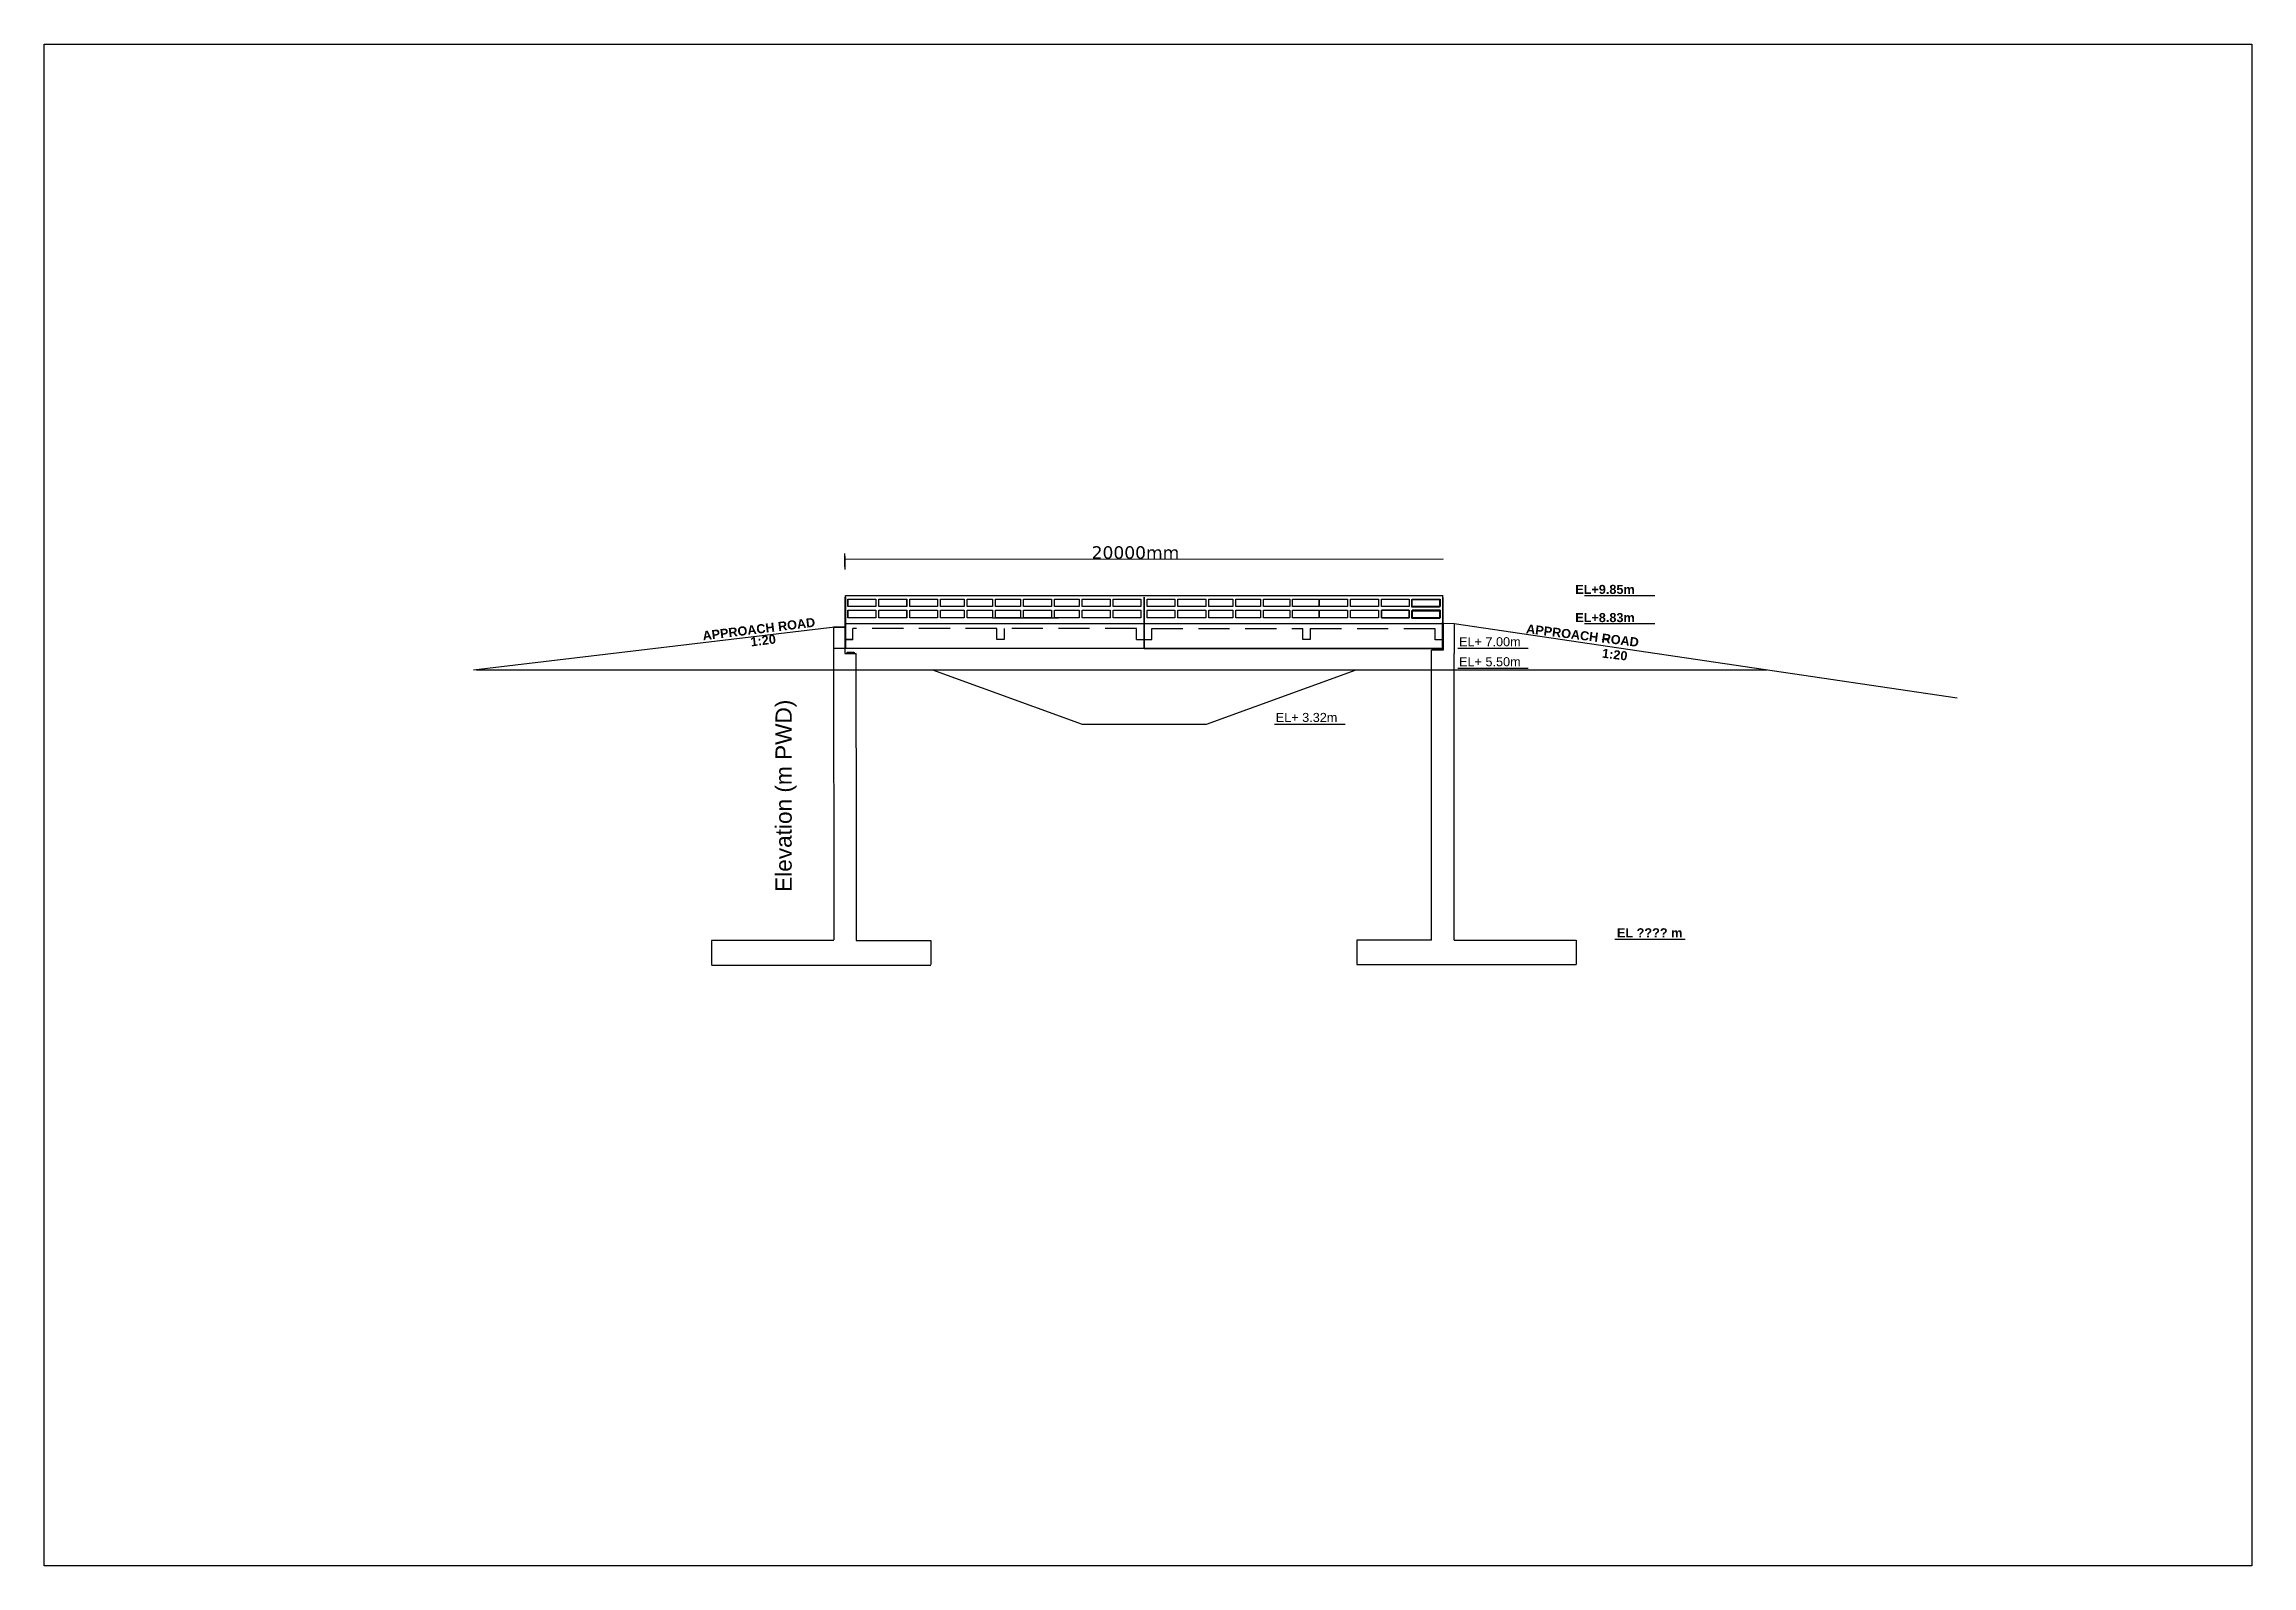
# Model space of a CAD drawing. Header units: millimetres. Extents: x -2412497 to 1465821, y -1621205 to 4276820.
# Drawn here: x -2412497 to -2323876, y 4215702 to 4276820 of the extents above; entities outside this region: 5.
import ezdxf

# ---------------------------------------------------------------- set-up
doc = ezdxf.new("R2010")
doc.units = ezdxf.units.MM
doc.header["$LTSCALE"] = 0.5
doc.header["$MEASUREMENT"] = 0
doc.linetypes.add('DASHED', pattern=[0.75, 0.5, -0.25])
doc.linetypes.add('DASHED2', pattern=[0.375, 0.25, -0.125])
doc.layers.get('0').update_dxf_attribs({"lineweight": 18})
doc.layers.add('block', color=7, linetype='Continuous')
doc.layers.add('REINF', color=7, linetype='Continuous')
doc.styles.get("Standard").update_dxf_attribs({"font": 'arial.ttf'})
doc.styles.add('swis lt cn bt', font='verdana.ttf')

# ---------------------------------------------------------------- blocks, each defined once
blk = doc.blocks.new('_Oblique')
at = {"color": 0, "linetype": 'ByBlock', "lineweight": -2}
blk.add_line((-0.5, -0.5), (0.5, 0.5), dxfattribs=at)

msp = doc.modelspace()

# ---------------------------------------------------------------- hatches: boundary and pattern name
at = {"layer": 'block'}
h = msp.add_hatch(dxfattribs=at)
h.set_pattern_fill('ANSI31', color=0)
h.set_pattern_definition([(45, (-1938148.5629, 4296665.49596), (-0.08838834765, 0.08838834765), [])])
h.paths.add_polyline_path([(-2379981, 4252405), (-2380269, 4252405), (-2380269, 4252348), (-2379981, 4252348)])
h = msp.add_hatch(dxfattribs=at)
h.set_pattern_fill('ANSI31', color=0)
h.set_pattern_definition([(45, (-1974168.06359, 4296805.11786), (-0.08838834765, 0.08838834765), [])])
h.paths.add_polyline_path([(-2356727, 4252544), (-2356438, 4252544), (-2356438, 4252487), (-2356727, 4252487)])

# ---------------------------------------------------------------- linework, layer by layer
at = {"color": 0, "linetype": 'ByBlock', "lineweight": -2}
msp.add_line((-2368334, 4256142), (-2368339, 4256137), dxfattribs=at)
at = {"layer": 'block', "color": 0}
for p, q in [((-2380352, 4255820), (-2380352, 4256356)), ((-2380341, 4255721), (-2380341, 4256257)), ((-2380354, 4254605), (-2380354, 4252555)), ((-2380334, 4254605), (-2380334, 4252555)), ((-2368354, 4254608), (-2368354, 4252558)), ((-2368354, 4254605), (-2368354, 4252555)), ((-2368334, 4254608), (-2368334, 4252558)), ((-2368334, 4254605), (-2368334, 4252555)), ((-2356353, 4254596), (-2356353, 4252546)), ((-2380752, 4253405), (-2395268, 4251678)), ((-2380334, 4253605), (-2380334, 4252555)), ((-2374431, 4253778), (-2371775, 4253778)), ((-2368354, 4253728), (-2368334, 4253728)), ((-2356363, 4252596), (-2356363, 4253596)), ((-2355903, 4253546), (-2335711, 4250568)), ((-2379981, 4252405), (-2379981, 4252348)), ((-2356734, 4252544), (-2356734, 4252487)), ((-2356727, 4252544), (-2356727, 4252487)), ((-2356481, 4252544), (-2356481, 4252487)), ((-2356474, 4252544), (-2356474, 4252487))]:
    msp.add_line(p, q, dxfattribs=at)
at = {"layer": 'block', "color": 8, "lineweight": 9}
for p, q in [((-2380344, 4256135), (-2368338, 4256135)), ((-2368342, 4256140), (-2356336, 4256140)), ((-2368339, 4256140), (-2356333, 4256140))]:
    msp.add_line(p, q, dxfattribs=at)
at = {"layer": 'block', "color": 8, "linetype": 'DASHED2', "lineweight": 9}
for p, q in [((-2380341, 4256129), (-2380341, 4256138)), ((-2368341, 4256129), (-2368341, 4256138)), ((-2368339, 4256134), (-2368339, 4256143)), ((-2368336, 4256134), (-2368336, 4256143)), ((-2356339, 4256134), (-2356339, 4256143)), ((-2356336, 4256134), (-2356336, 4256143))]:
    msp.add_line(p, q, dxfattribs=at)
at = {"layer": 'block', "color": 0, "lineweight": 30}
for p, q in [((-2380334, 4254680), (-2368339, 4254680)), ((-2380334, 4252555), (-2380334, 4254680)), ((-2380334, 4254680), (-2368339, 4254680)), ((-2380334, 4254680), (-2368339, 4254680)), ((-2380334, 4252555), (-2380334, 4254680)), ((-2368336, 4254680), (-2356333, 4254680)), ((-2356363, 4254671), (-2356363, 4252546)), ((-2380788, 4240840), (-2380804, 4253406)), ((-2380804, 4253406), (-2380354, 4253406)), ((-2380354, 4253556), (-2368339, 4253556)), ((-2380354, 4253556), (-2368339, 4253555)), ((-2380354, 4253555), (-2368339, 4253555)), ((-2380354, 4253405), (-2380354, 4252348)), ((-2368336, 4253555), (-2368054, 4253555)), ((-2368336, 4253555), (-2356353, 4253555)), ((-2355903, 4253546), (-2356343, 4253542)), ((-2356343, 4253542), (-2356343, 4252486)), ((-2355903, 4253546), (-2355903, 4252340)), ((-2380803, 4252556), (-2368339, 4252555)), ((-2380354, 4252348), (-2379904, 4252348)), ((-2379893, 4244753), (-2379904, 4252348)), ((-2368336, 4252555), (-2356343, 4252555)), ((-2368336, 4252553), (-2356343, 4252553)), ((-2368336, 4252551), (-2356343, 4252551)), ((-2356803, 4244324), (-2356803, 4252486)), ((-2356343, 4252486), (-2356803, 4252486)), ((-2355903, 4240827), (-2355903, 4252340)), ((-2356803, 4240827), (-2356803, 4244946)), ((-2355903, 4240827), (-2355903, 4244946)), ((-2380796, 4244758), (-2380801, 4241341)), ((-2379896, 4244757), (-2379902, 4240818)), ((-2380803, 4240818), (-2385703, 4240818)), ((-2385703, 4240818), (-2385703, 4239849)), ((-2379903, 4240818), (-2376903, 4240818)), ((-2376903, 4240818), (-2376903, 4239849)), ((-2356803, 4240827), (-2359803, 4240827)), ((-2359803, 4240827), (-2359803, 4239858)), ((-2355903, 4240827), (-2351003, 4240827)), ((-2351003, 4240827), (-2351003, 4239858)), ((-2376903, 4239811), (-2385703, 4239811)), ((-2359803, 4239858), (-2351003, 4239858))]:
    msp.add_line(p, q, dxfattribs=at)
at = {"layer": 'block', "color": 2, "lineweight": -2}
for p, q in [((-2350668, 4254680), (-2347840, 4254680)), ((-2350668, 4253546), (-2347840, 4253546)), ((-2355748, 4252555), (-2352920, 4252555)), ((-2355748, 4251752), (-2352920, 4251752)), ((-2363105, 4249513), (-2360277, 4249513)), ((-2349448, 4240872), (-2346619, 4240872))]:
    msp.add_line(p, q, dxfattribs=at)
at = {"layer": 'block', "color": 0, "lineweight": -2}
msp.add_line((-2380354, 4253405), (-2380804, 4253406), dxfattribs=at)
at = {"layer": 'block', "color": 1, "linetype": 'DASHED2', "lineweight": -2, "ltscale": 10000}
for p, q in [((-2380034, 4252905), (-2380354, 4252905)), ((-2380040, 4252905), (-2380340, 4252905)), ((-2380034, 4252905), (-2380334, 4252905)), ((-2380040, 4252905), (-2380040, 4253355)), ((-2380040, 4252899), (-2380040, 4253349)), ((-2380040, 4252899), (-2380040, 4253347)), ((-2380034, 4252905), (-2380034, 4253355)), ((-2374257, 4253355), (-2380034, 4253355)), ((-2380034, 4252905), (-2380034, 4253353)), ((-2374257, 4252905), (-2374257, 4253355)), ((-2373957, 4252905), (-2374257, 4252905)), ((-2368654, 4253355), (-2373957, 4253355)), ((-2373957, 4253355), (-2373957, 4252905)), ((-2368654, 4252905), (-2368654, 4253355)), ((-2368654, 4252905), (-2368034, 4252905)), ((-2368034, 4252905), (-2368034, 4253353)), ((-2368034, 4253353), (-2361971, 4253353)), ((-2361971, 4252905), (-2361971, 4253355)), ((-2361671, 4252905), (-2361971, 4252905)), ((-2361671, 4253355), (-2361671, 4252905)), ((-2361671, 4253353), (-2356653, 4253353)), ((-2356663, 4252896), (-2356663, 4253346)), ((-2356653, 4252896), (-2356653, 4253353)), ((-2380040, 4252899), (-2380354, 4252899)), ((-2380040, 4252899), (-2380340, 4252899)), ((-2356353, 4252896), (-2356663, 4252896)), ((-2356343, 4252896), (-2356653, 4252896)), ((-2356343, 4252896), (-2356653, 4252896))]:
    msp.add_line(p, q, dxfattribs=at)
at = {"layer": 'block', "color": 0, "linetype": 'DASHED', "ltscale": 20}
msp.add_line((-2349670, 4252896), (-2349970, 4252896), dxfattribs=at)
at = {"layer": 'block', "color": 0}
for points in [[(-2412497, 4276820), (-2323876, 4276820), (-2323876, 4215702), (-2412497, 4215702)], [(-2380232, 4254530), (-2379114, 4254530), (-2379114, 4254228), (-2380232, 4254228)], [(-2380232, 4254080), (-2379114, 4254080), (-2379114, 4253778), (-2380232, 4253778)], [(-2380226, 4254530), (-2379108, 4254530), (-2379108, 4254228), (-2380226, 4254228)], [(-2380226, 4254080), (-2379108, 4254080), (-2379108, 4253778), (-2380226, 4253778)], [(-2378994, 4254530), (-2377876, 4254530), (-2377876, 4254228), (-2378994, 4254228)], [(-2378994, 4254080), (-2377876, 4254080), (-2377876, 4253778), (-2378994, 4253778)], [(-2378988, 4254530), (-2377870, 4254530), (-2377870, 4254228), (-2378988, 4254228)], [(-2378988, 4254080), (-2377870, 4254080), (-2377870, 4253778), (-2378988, 4253778)], [(-2377750, 4254530), (-2376632, 4254530), (-2376632, 4254228), (-2377750, 4254228)], [(-2377750, 4254080), (-2376632, 4254080), (-2376632, 4253778), (-2377750, 4253778)], [(-2376512, 4254530), (-2375566, 4254530), (-2375566, 4254228), (-2376512, 4254228)], [(-2376512, 4254080), (-2375566, 4254080), (-2375566, 4253778), (-2376512, 4253778)], [(-2375446, 4254530), (-2374431, 4254530), (-2374431, 4254228), (-2375446, 4254228)], [(-2375446, 4254080), (-2374431, 4254080), (-2374431, 4253778), (-2375446, 4253778)], [(-2374312, 4254530), (-2373305, 4254530), (-2373305, 4254228), (-2374312, 4254228)], [(-2374312, 4254080), (-2373305, 4254080), (-2373305, 4253778), (-2374312, 4253778)], [(-2373186, 4254530), (-2372059, 4254530), (-2372059, 4254228), (-2373186, 4254228)], [(-2373186, 4254080), (-2372059, 4254080), (-2372059, 4253778), (-2373186, 4253778)], [(-2371941, 4254530), (-2370944, 4254530), (-2370944, 4254228), (-2371941, 4254228)], [(-2371941, 4254080), (-2370944, 4254080), (-2370944, 4253778), (-2371941, 4253778)], [(-2370824, 4254530), (-2369706, 4254530), (-2369706, 4254228), (-2370824, 4254228)], [(-2370824, 4254080), (-2369706, 4254080), (-2369706, 4253778), (-2370824, 4253778)], [(-2369586, 4254530), (-2368468, 4254530), (-2368468, 4254228), (-2369586, 4254228)], [(-2369586, 4254080), (-2368468, 4254080), (-2368468, 4253778), (-2369586, 4253778)], [(-2368224, 4254530), (-2367106, 4254530), (-2367106, 4254228), (-2368224, 4254228)], [(-2368224, 4254080), (-2367106, 4254080), (-2367106, 4253778), (-2368224, 4253778)], [(-2366986, 4254530), (-2365868, 4254530), (-2365868, 4254228), (-2366986, 4254228)], [(-2366986, 4254080), (-2365868, 4254080), (-2365868, 4253778), (-2366986, 4253778)], [(-2365748, 4254530), (-2364784, 4254530), (-2364784, 4254228), (-2365748, 4254228)], [(-2365748, 4254080), (-2364784, 4254080), (-2364784, 4253778), (-2365748, 4253778)], [(-2364664, 4254530), (-2363671, 4254530), (-2363671, 4254228), (-2364664, 4254228)], [(-2364664, 4254080), (-2363671, 4254080), (-2363671, 4253778), (-2364664, 4253778)], [(-2363552, 4254530), (-2362499, 4254530), (-2362499, 4254228), (-2363552, 4254228)], [(-2363552, 4254080), (-2362499, 4254080), (-2362499, 4253778), (-2363552, 4253778)], [(-2362380, 4254530), (-2361328, 4254530), (-2361328, 4254228), (-2362380, 4254228)], [(-2362380, 4254080), (-2361328, 4254080), (-2361328, 4253778), (-2362380, 4253778)], [(-2361296, 4254530), (-2360178, 4254530), (-2360178, 4254228), (-2361296, 4254228)], [(-2361296, 4254080), (-2360178, 4254080), (-2360178, 4253778), (-2361296, 4253778)], [(-2360058, 4254530), (-2358940, 4254530), (-2358940, 4254228), (-2360058, 4254228)], [(-2360058, 4254080), (-2358940, 4254080), (-2358940, 4253778), (-2360058, 4253778)], [(-2358820, 4254530), (-2357702, 4254530), (-2357702, 4254228), (-2358820, 4254228)], [(-2358820, 4254080), (-2357702, 4254080), (-2357702, 4253778), (-2358820, 4253778)], [(-2357700, 4254080), (-2358818, 4254080), (-2358818, 4253778), (-2357700, 4253778)], [(-2357598, 4254513), (-2356480, 4254513), (-2356480, 4254211), (-2357598, 4254211)], [(-2357598, 4254063), (-2356480, 4254063), (-2356480, 4253761), (-2357598, 4253761)], [(-2356478, 4254063), (-2357596, 4254063), (-2357596, 4253761), (-2356478, 4253761)], [(-2357582, 4254530), (-2356464, 4254530), (-2356464, 4254228), (-2357582, 4254228)], [(-2357582, 4254080), (-2356464, 4254080), (-2356464, 4253778), (-2357582, 4253778)], [(-2356462, 4254080), (-2357580, 4254080), (-2357580, 4253778), (-2356462, 4253778)]]:
    msp.add_lwpolyline(points, close=True, dxfattribs=at)
at = {"layer": 'REINF', "ltscale": 30}
for p, q in [((-2395137, 4251693), (-2368334, 4251693)), ((-2376834, 4251693), (-2370834, 4249513)), ((-2368334, 4251693), (-2359834, 4251693)), ((-2365834, 4249513), (-2359834, 4251693)), ((-2359834, 4251693), (-2343343, 4251693)), ((-2370834, 4249513), (-2368334, 4249513)), ((-2368334, 4249513), (-2365834, 4249513))]:
    msp.add_line(p, q, dxfattribs=at)

# ---------------------------------------------------------------- block references
at = {"layer": 'block', "color": 8, "lineweight": 9, "xscale": 5, "yscale": 5, "zscale": 5, "rotation": 180}
for p in [(-2380341, 4256135), (-2368339, 4256140)]:
    msp.add_blockref('_Oblique', p, dxfattribs=at)
at = {"layer": 'block', "color": 8, "lineweight": 9, "xscale": 5, "yscale": 5, "zscale": 5}
for p in [(-2368341, 4256135), (-2356339, 4256140), (-2356336, 4256140)]:
    msp.add_blockref('_Oblique', p, dxfattribs=at)

# ---------------------------------------------------------------- texts
at = {"layer": 'block', "color": 0}
for s, p in [('EL+ 7.00m', (-2355701, 4252636)), ('EL+ 5.50m', (-2355701, 4251833)), ('EL+ 3.32m', (-2363058, 4249595))]:
    msp.add_text(s, height=364, dxfattribs=at).set_placement(p)
at = {"layer": 'block', "color": 1, "ltscale": 3}
msp.add_text('Elevation (m PWD)', height=650, rotation=90, dxfattribs=at).set_placement((-2382490, 4242772))
at = {"layer": 'block', "color": 7, "insert": (-2368690, 4256398), "char_height": 500, "attachment_point": 5, "style": 'swis lt cn bt'}
msp.add_mtext('\\A1;20000mm', dxfattribs=at)
at = {"layer": 'block', "color": 0, "ltscale": 15, "char_height": 364, "width": 10788.87, "attachment_point": 7}
for s, insert in [('\\pt108.3;{\\fArial|b1|i0|c0|p34;EL+9.85m}', (-2351037, 4254733)), ('\\pt108.3;{\\fArial|b1|i0|c0|p34;EL+8.83m}', (-2351037, 4253600)), ('\\pt108.3;{\\fArial|b1|i0|c0|p34;EL ???? m}', (-2349363, 4240947)), ('\\pt108.3;', (-354232, -1085521)), ('\\pt108.3;', (-294227, -1085530))]:
    msp.add_mtext(s, dxfattribs=dict(at, insert=insert))
at = {"layer": 'block', "color": 0, "ltscale": 15, "char_height": 364, "width": 10788.87}
for s, insert, attachment_point, rotation in [('\\pxt0.29761;{\\fArial|b1|i0|c0|p34;APPROACH ROAD}', (-2386043, 4252868), 7, 6.99495), ('\\pt108.3;{\\fArial|b1|i0|c0|p34;1:20}', (-2384117, 4252623), 7, 6.99495), ('\\pxt0.29761;{\\fArial|b1|i0|c0|p34;APPROACH ROAD}', (-2348509, 4252605), 9, 353.00505), ('\\pt108.3;{\\fArial|b1|i0|c0|p34;1:20}', (-2348966, 4252054), 9, 353.00505)]:
    msp.add_mtext(s, dxfattribs=dict(at, insert=insert, attachment_point=attachment_point, rotation=rotation))
at = {"layer": 'block', "color": 7, "insert": (-1476596, -786264), "char_height": 500, "width": 240.74, "attachment_point": 1, "style": 'swis lt cn bt'}
msp.add_mtext('\\A1;', dxfattribs=at)
at = {"layer": 'block', "color": 7, "lineweight": -2, "insert": (-1604136, -875266), "char_height": 400, "width": 240.74, "attachment_point": 1, "style": 'swis lt cn bt'}
msp.add_mtext('\\A1;', dxfattribs=at)
at = {"layer": 'REINF', "color": 7, "ltscale": 30, "insert": (1465821, -1621205), "char_height": 500, "width": 391.99, "attachment_point": 1, "style": 'swis lt cn bt'}
msp.add_mtext('\\A1;', dxfattribs=at)

doc.saveas('drawing.dxf')
